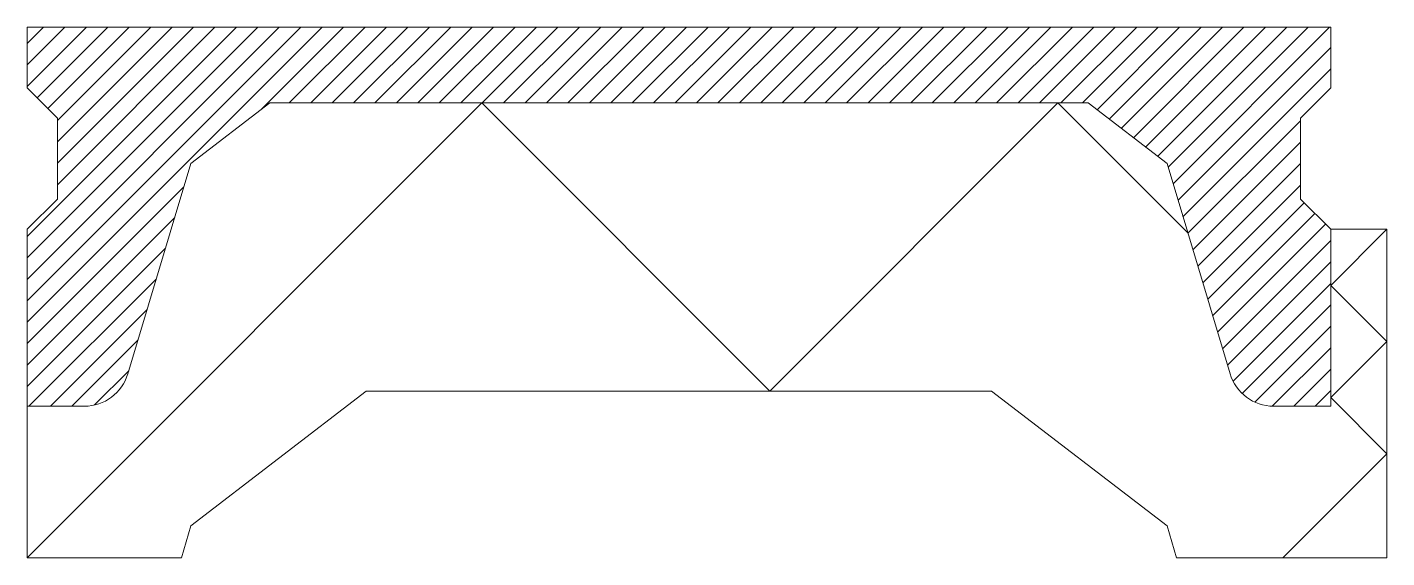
# Model space of a CAD drawing. Header units: metres. Extents: x 0 to 897, y 0 to 350.
import ezdxf

# ---------------------------------------------------------------- set-up
doc = ezdxf.new("R2010")
doc.units = ezdxf.units.M
doc.layers.add('A-DETL-GENF', color=92, linetype='Continuous', lineweight=18)

# ---------------------------------------------------------------- blocks, each defined once
blk = doc.blocks.new('23 Dycore Ribbenvloer - Type R350_0_9m_ RC3_5-3538488-00_0 Basismaterialen')
at = {"layer": 'A-DETL-GENF', "lineweight": 5}
h = blk.add_hatch(dxfattribs=at)
h.set_pattern_fill('FP_666', color=256, style=0, pattern_type=2)
h.set_pattern_definition([(45, (10499.317, 11234.54), (-7.071068, 7.071068), [])])
h.paths.add_polyline_path([(822.32, 100), (860, 100), (860, 216.67), (840, 236.67), (840, 290), (860, 310), (860, 350), (0, 350), (0, 310), (20, 290), (20, 236.67), (0, 216.67), (0, 100), (37.68, 100), (41.54, 100.25), (45.27, 100.98), (48.91, 102.19), (52.37, 103.84), (55.59, 105.93), (58.51, 108.41), (61.09, 111.25), (63.3, 114.39), (65.06, 117.76), (66.41, 121.38), (108, 260), (160, 300), (700, 300), (752, 260), (793.59, 121.38), (794.94, 117.76), (796.7, 114.39), (798.91, 111.25), (801.49, 108.41), (804.41, 105.93), (807.63, 103.84), (811.09, 102.19), (814.73, 100.98), (818.46, 100.25)])
at = {"layer": 'A-DETL-GENF'}
for p, q in [((860, 350), (0, 350)), ((0, 350), (0, 310)), ((860, 310), (860, 350)), ((0, 310), (20, 290)), ((840, 290), (860, 310)), ((0, 0), (300, 300)), ((108, 260), (160, 300)), ((160, 300), (700, 300)), ((300, 300), (490, 110)), ((490, 110), (680, 300)), ((680, 300), (765.71, 214.29)), ((700, 300), (752, 260)), ((20, 290), (20, 236.67)), ((840, 236.67), (840, 290)), ((66.41, 121.38), (108, 260)), ((752, 260), (793.59, 121.38)), ((20, 236.67), (0, 216.67)), ((860, 216.67), (840, 236.67)), ((0, 216.67), (0, 100)), ((897, 216.67), (860, 216.67)), ((897, 216.67), (860, 179.67)), ((860, 100), (860, 216.67)), ((897, 0), (897, 216.67)), ((860, 179.67), (897, 142.67)), ((897, 142.67), (860, 105.67)), ((108, 21), (223.7, 110)), ((223.7, 110), (636.3, 110)), ((636.3, 110), (752, 21)), ((0, 100), (0, 0)), ((0, 100), (37.68, 100)), ((822.32, 100), (860, 100)), ((860, 105.67), (897, 68.67)), ((897, 68.67), (828.33, 0)), ((101.7, 0), (108, 21)), ((752, 21), (758.3, 0)), ((0, 0), (101.7, 0)), ((758.3, 0), (860, 0)), ((860, 0), (897, 0))]:
    blk.add_line(p, q, dxfattribs=at)
for centre, start, end in [((37.68, 130), 270, 343.30076), ((822.32, 130), 196.69924, 270)]:
    blk.add_arc(centre, 30, start, end, dxfattribs=at)

msp = doc.modelspace()

# ---------------------------------------------------------------- block references
msp.add_blockref('23 Dycore Ribbenvloer - Type R350_0_9m_ RC3_5-3538488-00_0 Basismaterialen', (0, 0))

doc.saveas('drawing.dxf')
